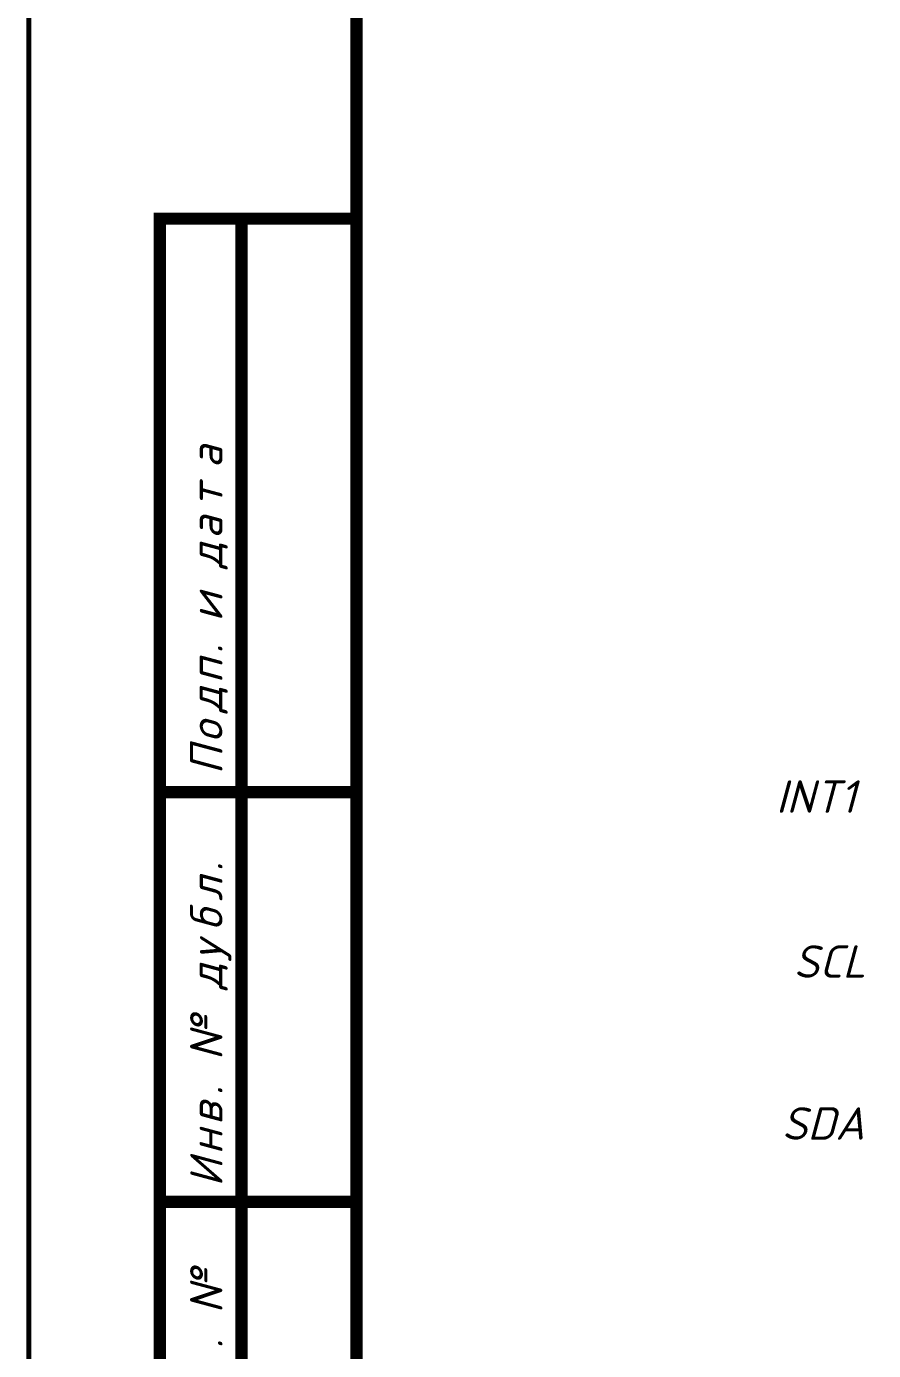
# Model space of a CAD drawing. Header units: inches. Extents: x 0 to 841, y 0 to 594.
# Drawn here: x -0.1 to 51.6, y 80.9 to 161.7 of the extents above; entities that cross this region are included whole.
import ezdxf

# ---------------------------------------------------------------- set-up
doc = ezdxf.new("R2010")
doc.units = ezdxf.units.IN
doc.layers.add('Sheet', color=255, linetype='Continuous')
doc.styles.get("Standard").update_dxf_attribs({"font": 'isocpeui.ttf'})

msp = doc.modelspace()

# ---------------------------------------------------------------- linework, layer by layer
at = {"layer": 'Sheet'}
for points in [[(0.045, 594, 0.3, 0.3, 0), (841, 594, 0.3, 0.3, 0), (841, 0, 0.3, 0.3, 0), (0.045, 0, 0.3, 0.3, 0), (0.045, 594, 0.3, 0.3, 0)], [(0.045, 594, 0.3, 0.3, 0), (841, 594, 0.3, 0.3, 0), (841, 0, 0.3, 0.3, 0), (0.045, 0, 0.3, 0.3, 0), (0.045, 594, 0.3, 0.3, 0)], [(0.045, 594, 0.0991, 0.0991, 0), (0.045, 0, 0.0991, 0.0991, 0), (841, 0, 0.0991, 0.0991, 0), (841, 594, 0.0991, 0.0991, 0), (0.045, 594, 0.0991, 0.0991, 0), (0.045, 594, 0.0991, 0.0991, 0)], [(0.045, 594, 0.0991, 0.0991, 0), (0.045, 0, 0.0991, 0.0991, 0), (841, 0, 0.0991, 0.0991, 0), (841, 594, 0.0991, 0.0991, 0), (0.045, 594, 0.0991, 0.0991, 0), (0.045, 594, 0.0991, 0.0991, 0)], [(20.032, 588.969, 0.749, 0.749, 0), (836.014, 588.969, 0.749, 0.749, 0), (836.014, 4.986, 0.749, 0.749, 0), (20.032, 4.986, 0.749, 0.749, 0), (20.032, 588.969, 0.749, 0.749, 0)], [(8.04, 149.982, 0.749, 0.749, 0), (13.026, 149.982, 0.749, 0.749, 0), (13.026, 114.991, 0.749, 0.749, 0), (8.04, 114.991, 0.749, 0.749, 0), (8.04, 149.982, 0.749, 0.749, 0)], [(13.026, 149.982, 0.749, 0.749, 0), (20.032, 149.982, 0.749, 0.749, 0), (20.032, 114.991, 0.749, 0.749, 0), (13.026, 114.991, 0.749, 0.749, 0), (13.026, 149.982, 0.749, 0.749, 0)], [(8.04, 114.991, 0.749, 0.749, 0), (13.026, 114.991, 0.749, 0.749, 0), (13.026, 89.994, 0.749, 0.749, 0), (8.04, 89.994, 0.749, 0.749, 0), (8.04, 114.991, 0.749, 0.749, 0)], [(13.026, 114.991, 0.749, 0.749, 0), (20.032, 114.991, 0.749, 0.749, 0), (20.032, 89.994, 0.749, 0.749, 0), (13.026, 89.994, 0.749, 0.749, 0), (13.026, 114.991, 0.749, 0.749, 0)], [(8.04, 89.994, 0.749, 0.749, 0), (13.026, 89.994, 0.749, 0.749, 0), (13.026, 64.997, 0.749, 0.749, 0), (8.04, 64.997, 0.749, 0.749, 0), (8.04, 89.994, 0.749, 0.749, 0)], [(13.026, 89.994, 0.749, 0.749, 0), (20.032, 89.994, 0.749, 0.749, 0), (20.032, 64.997, 0.749, 0.749, 0), (13.026, 64.997, 0.749, 0.749, 0), (13.026, 89.994, 0.749, 0.749, 0)]]:
    msp.add_lwpolyline(points, format="xyseb", close=True, dxfattribs=at)

# ---------------------------------------------------------------- texts
for s, p in [('а', (11.858, 134.755)), ('т', (11.858, 132.419)), ('а', (11.858, 130.443)), ('д', (11.858, 128.646)), ('и', (11.858, 125.412)), ('.', (11.858, 123.436)), ('п', (11.858, 121.639)), ('д', (11.858, 119.842)), ('о', (11.858, 118.045)), ('П', (11.858, 116.069)), ('л', (11.858, 108.343)), ('.', (11.858, 110.14)), ('б', (11.858, 106.546)), ('у', (11.858, 104.75)), ('д', (11.858, 102.953)), ('№', (11.858, 98.641)), ('.', (11.858, 96.485)), ('в', (11.858, 94.688)), ('н', (11.858, 92.891)), ('И', (11.858, 90.915)), ('№', (11.858, 83.189)), ('.', (11.858, 81.033))]:
    msp.add_text(s, height=1.976, rotation=90, dxfattribs=at).set_placement(p)
for s, p in [('INT1', (45.634, 113.733)), ('SCL', (46.712, 103.672)), ('SDA', (45.994, 93.789))]:
    msp.add_text(s, height=1.9764, dxfattribs=at).set_placement(p)

doc.saveas('drawing.dxf')
